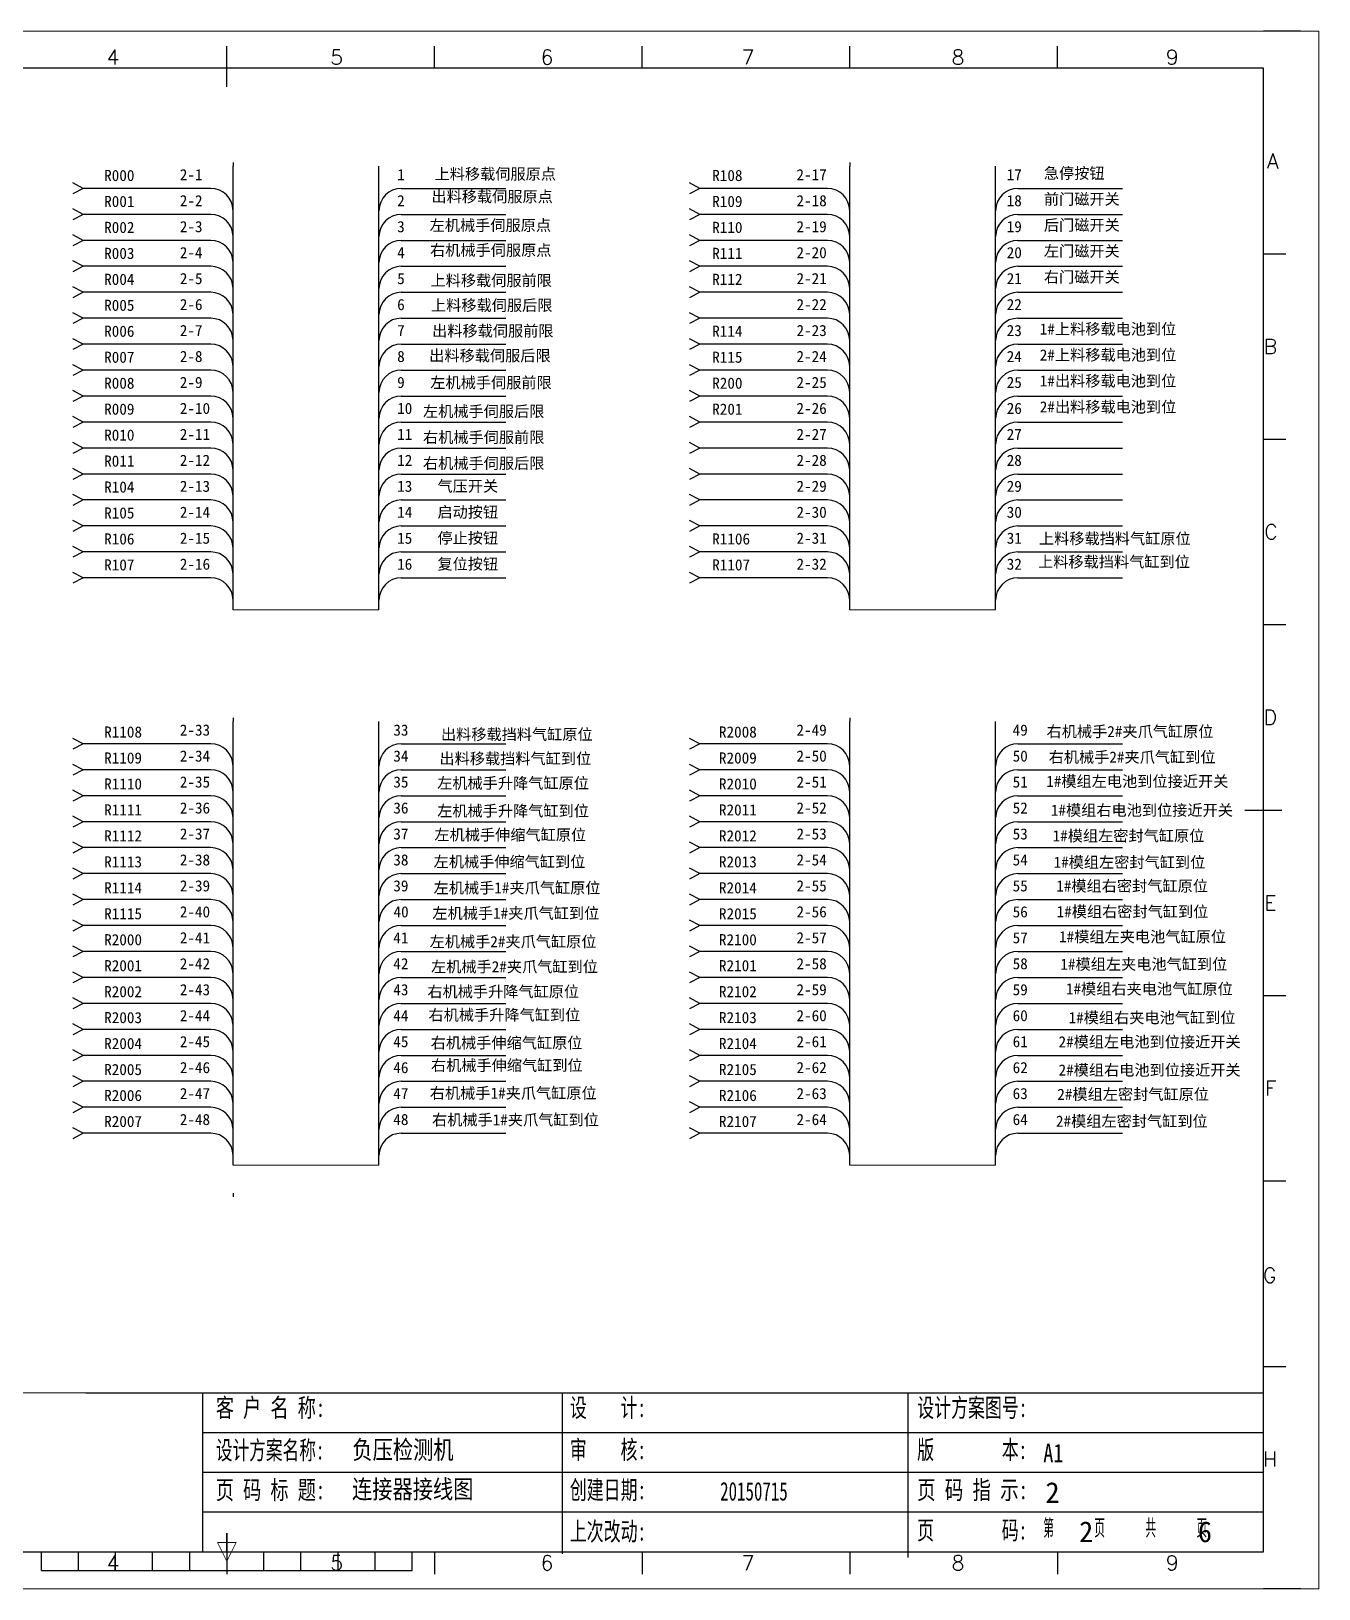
# Model space of a CAD drawing. Extents: x 2511 to 8703, y -745 to 3310.
# Drawn here: x 3611.4 to 3785, y -246.7 to -36.7 of the extents above; entities that cross this region are included whole.
import ezdxf
from ezdxf.enums import TextEntityAlignment as Align

# ---------------------------------------------------------------- set-up
doc = ezdxf.new("R2010")
doc.units = 0
doc.header["$MEASUREMENT"] = 0
doc.layers.add('AE_BOR', color=1, linetype='Continuous')
doc.layers.add('MISC', color=2, linetype='Continuous')
doc.layers.add('圖層1', color=7, linetype='Continuous', lineweight=60)
doc.styles.add('Standard0.67', font='', dxfattribs={"width": 0.67})
doc.styles.add('Standard_0.8', font='', dxfattribs={"width": 0.8})
doc.styles.add('WD', font='romans.shx', dxfattribs={"bigfont": 'gbcbig.shx'})
doc.styles.add('样式 0', font='')
doc.styles.get('Standard0.67').set_extended_font_data('FangSong_GB2312')
doc.styles.get('Standard_0.8').set_extended_font_data('FangSong_GB2312')
doc.styles.get('样式 0').set_extended_font_data('KaiTi_GB2312')

# ---------------------------------------------------------------- blocks, each defined once
blk = doc.blocks.new('gb_a2_a')
for p, q in [((584, 410), (25, 410)), ((584, 10), (584, 410)), ((25, 10), (584, 10))]:
    blk.add_line(p, q)
at = {"layer": 'AE_BOR', "color": 1, "lineweight": 15}
for p, q in [((4.93, 420), (598.93, 420)), ((598.93, 420), (598.93, 0)), ((304.5, 7.5), (302, 12.5)), ((302, 12.5), (307, 12.5)), ((307, 12.5), (304.5, 7.5)), ((598.93, 0), (4.93, 0))]:
    blk.add_line(p, q, dxfattribs=at)
at = {"layer": 'AE_BOR', "lineweight": 30}
for p, q in [((594, 420), (584, 420)), ((594, 0), (584, 0))]:
    blk.add_line(p, q, dxfattribs=at)
at = {"layer": 'AE_BOR'}
for p, q in [((304.5, 410), (304.5, 416)), ((360.5, 410), (360.5, 416)), ((416.5, 410), (416.5, 416)), ((472.5, 410), (472.5, 416)), ((528.5, 410), (528.5, 416)), ((584, 360), (590, 360)), ((584, 310), (590, 310)), ((584, 260), (590, 260)), ((584, 160), (590, 160)), ((584, 110), (590, 110)), ((584, 60), (590, 60)), ((304.5, 10), (304.5, 4)), ((360.5, 10), (360.5, 4)), ((416.5, 10), (416.5, 4)), ((472.5, 10), (472.5, 4)), ((528.5, 10), (528.5, 4))]:
    blk.add_line(p, q, dxfattribs=at)
at = {"layer": 'AE_BOR', "color": 2, "lineweight": 30}
for p, q in [((304.5, 405), (304.5, 415)), ((579, 210), (589, 210)), ((304.5, 10), (304.5, 15)), ((304.5, 15), (304.5, 5)), ((254.5, 5), (254.5, 10)), ((264.5, 5), (264.5, 10)), ((274.5, 5), (274.5, 10)), ((284.5, 5), (284.5, 10)), ((294.5, 5), (294.5, 10)), ((304.5, 10), (304.5, 5)), ((314.5, 5), (314.5, 10)), ((324.5, 5), (324.5, 10)), ((334.5, 5), (334.5, 10)), ((344.5, 5), (344.5, 10)), ((354.5, 5), (354.5, 10)), ((254.5, 5), (354.5, 5))]:
    blk.add_line(p, q, dxfattribs=at)
at = {"layer": 'AE_BOR', "style": 'WD'}
for s, p in [('4', (273.82, 411)), ('5', (334.12, 411)), ('6', (390.81, 411)), ('7', (445.01, 411)), ('8', (501.67, 411)), ('9', (559.4, 411)), ('4', (273.82, 5)), ('5', (334.12, 5)), ('6', (390.81, 5)), ('7', (445.01, 5)), ('8', (501.67, 5)), ('9', (559.4, 5))]:
    blk.add_text(s, height=4, dxfattribs=at).set_placement(p, align=Align.CENTER)
for s, p in [('A', (588.05, 385)), ('B', (587.67, 335)), ('C', (587.86, 285)), ('D', (587.67, 235)), ('E', (587.48, 185)), ('F', (587.48, 135)), ('F', (587.48, 135)), ('G', (587.48, 84.56)), ('H', (587.67, 35))]:
    blk.add_text(s, height=4, dxfattribs=at).set_placement(p, align=Align.MIDDLE_RIGHT)

msp = doc.modelspace()

# ---------------------------------------------------------------- linework, layer by layer
at = {"lineweight": 0}
for p, q in [((3638.67, -114.76), (3658.33, -114.76)), ((3721.8, -114.76), (3741.46, -114.76)), ((3638.67, -189.63), (3658.33, -189.63)), ((3721.8, -189.63), (3741.46, -189.63))]:
    msp.add_line(p, q, dxfattribs=at)
at = {"lineweight": 9, "ltscale": 0.1}
for p, q in [((3589.38, -220.29), (3618.84, -220.29)), ((3589.38, -241.74), (3618.84, -241.74)), ((3617.48, -241.74), (3617.48, -241.74)), ((3617.48, -241.74), (3617.48, -241.74))]:
    msp.add_line(p, q, dxfattribs=at)
at = {"color": 0, "ltscale": 2}
for p, q in [((3618.84, -220.29), (3777.57, -220.29)), ((3634.54, -220.29), (3634.54, -241.74)), ((3683.1, -242), (3683.1, -220.29)), ((3729.68, -242.49), (3729.68, -220.29)), ((3777.57, -241.74), (3777.57, -220.29)), ((3747.58, -236.37), (3777.57, -236.37)), ((3747.58, -241.74), (3777.57, -241.74))]:
    msp.add_line(p, q, dxfattribs=at)
for p, q in [((3634.54, -225.65), (3678.79, -225.65)), ((3678.79, -225.65), (3747.58, -225.65)), ((3747.58, -225.65), (3777.57, -225.65)), ((3634.54, -231.01), (3678.79, -231.01)), ((3678.79, -231.01), (3747.58, -231.01)), ((3747.58, -231.01), (3777.57, -231.01)), ((3634.54, -236.37), (3678.79, -236.37)), ((3678.79, -236.37), (3747.58, -236.37)), ((3618.84, -241.74), (3678.79, -241.74)), ((3618.84, -241.74), (3678.79, -241.74)), ((3678.79, -241.74), (3747.58, -241.74))]:
    msp.add_line(p, q)
at = {"layer": '圖層1', "lineweight": -3}
for p, q in [((3638.67, -54.44), (3638.67, -54.94)), ((3721.8, -54.44), (3721.8, -54.94)), ((3638.67, -54.94), (3638.67, -54.94)), ((3638.67, -114.76), (3638.67, -54.94)), ((3658.33, -114.76), (3658.33, -54.94)), ((3721.8, -54.94), (3721.8, -54.94)), ((3721.8, -114.76), (3721.8, -54.94)), ((3741.46, -114.76), (3741.46, -54.94)), ((3618.47, -57.94), (3617.05, -57.2)), ((3618.47, -57.94), (3617.05, -58.67)), ((3635.67, -57.94), (3618.47, -57.94)), ((3661.33, -57.94), (3675.44, -57.94)), ((3701.6, -57.94), (3700.19, -57.2)), ((3701.6, -57.94), (3700.19, -58.67)), ((3718.8, -57.94), (3701.6, -57.94)), ((3744.46, -57.94), (3758.57, -57.94)), ((3618.47, -61.44), (3617.05, -60.7)), ((3701.6, -61.44), (3700.19, -60.7)), ((3618.47, -61.44), (3617.05, -62.17)), ((3635.67, -61.44), (3618.47, -61.44)), ((3661.33, -61.44), (3675.44, -61.44)), ((3701.6, -61.44), (3700.19, -62.17)), ((3718.8, -61.44), (3701.6, -61.44)), ((3744.46, -61.44), (3758.57, -61.44)), ((3618.47, -64.94), (3617.05, -64.2)), ((3618.47, -64.94), (3617.05, -65.67)), ((3635.67, -64.94), (3618.47, -64.94)), ((3661.33, -64.94), (3675.44, -64.94)), ((3701.6, -64.94), (3700.19, -64.2)), ((3701.6, -64.94), (3700.19, -65.67)), ((3718.8, -64.94), (3701.6, -64.94)), ((3744.46, -64.94), (3758.57, -64.94)), ((3618.47, -68.44), (3617.05, -67.7)), ((3618.47, -68.44), (3617.05, -69.17)), ((3635.67, -68.44), (3618.47, -68.44)), ((3661.33, -68.44), (3675.44, -68.44)), ((3701.6, -68.44), (3700.19, -67.7)), ((3701.6, -68.44), (3700.19, -69.17)), ((3718.8, -68.44), (3701.6, -68.44)), ((3744.46, -68.44), (3758.57, -68.44)), ((3618.47, -71.94), (3617.05, -71.2)), ((3701.6, -71.94), (3700.19, -71.2)), ((3618.47, -71.94), (3617.05, -72.67)), ((3635.67, -71.94), (3618.47, -71.94)), ((3661.33, -71.94), (3675.44, -71.94)), ((3701.6, -71.94), (3700.19, -72.67)), ((3718.8, -71.94), (3701.6, -71.94)), ((3744.46, -71.94), (3758.57, -71.94)), ((3618.47, -75.44), (3617.05, -74.7)), ((3618.47, -75.44), (3617.05, -76.17)), ((3635.67, -75.44), (3618.47, -75.44)), ((3661.33, -75.44), (3675.44, -75.44)), ((3701.6, -75.44), (3700.19, -74.7)), ((3701.6, -75.44), (3700.19, -76.17)), ((3718.8, -75.44), (3701.6, -75.44)), ((3744.46, -75.44), (3758.57, -75.44)), ((3618.47, -78.94), (3617.05, -78.2)), ((3618.47, -78.94), (3617.05, -79.67)), ((3635.67, -78.94), (3618.47, -78.94)), ((3661.33, -78.94), (3675.44, -78.94)), ((3701.6, -78.94), (3700.19, -78.2)), ((3701.6, -78.94), (3700.19, -79.67)), ((3718.8, -78.94), (3701.6, -78.94)), ((3744.46, -78.94), (3758.57, -78.94)), ((3618.47, -82.44), (3617.05, -81.7)), ((3701.6, -82.44), (3700.19, -81.7)), ((3618.47, -82.44), (3617.05, -83.17)), ((3635.67, -82.44), (3618.47, -82.44)), ((3661.33, -82.44), (3675.44, -82.44)), ((3701.6, -82.44), (3700.19, -83.17)), ((3718.8, -82.44), (3701.6, -82.44)), ((3744.46, -82.44), (3758.57, -82.44)), ((3618.47, -85.94), (3617.05, -85.2)), ((3618.47, -85.94), (3617.05, -86.67)), ((3635.67, -85.94), (3618.47, -85.94)), ((3661.33, -85.94), (3675.44, -85.94)), ((3701.6, -85.94), (3700.19, -85.2)), ((3701.6, -85.94), (3700.19, -86.67)), ((3718.8, -85.94), (3701.6, -85.94)), ((3744.46, -85.94), (3758.57, -85.94)), ((3618.47, -89.44), (3617.05, -88.7)), ((3618.47, -89.44), (3617.05, -90.17)), ((3635.67, -89.44), (3618.47, -89.44)), ((3661.33, -89.44), (3675.44, -89.44)), ((3701.6, -89.44), (3700.19, -88.7)), ((3701.6, -89.44), (3700.19, -90.17)), ((3718.8, -89.44), (3701.6, -89.44)), ((3744.46, -89.44), (3758.57, -89.44)), ((3618.47, -92.94), (3617.05, -92.2)), ((3701.6, -92.94), (3700.19, -92.2)), ((3618.47, -92.94), (3617.05, -93.67)), ((3635.67, -92.94), (3618.47, -92.94)), ((3661.33, -92.94), (3675.44, -92.94)), ((3701.6, -92.94), (3700.19, -93.67)), ((3718.8, -92.94), (3701.6, -92.94)), ((3744.46, -92.94), (3758.57, -92.94)), ((3618.47, -96.44), (3617.05, -95.7)), ((3618.47, -96.44), (3617.05, -97.17)), ((3635.67, -96.44), (3618.47, -96.44)), ((3661.33, -96.44), (3675.44, -96.44)), ((3701.6, -96.44), (3700.19, -95.7)), ((3701.6, -96.44), (3700.19, -97.17)), ((3718.8, -96.44), (3701.6, -96.44)), ((3744.46, -96.44), (3758.57, -96.44)), ((3618.47, -99.94), (3617.05, -99.2)), ((3618.47, -99.94), (3617.05, -100.67)), ((3635.67, -99.94), (3618.47, -99.94)), ((3661.33, -99.94), (3675.44, -99.94)), ((3701.6, -99.94), (3700.19, -99.2)), ((3701.6, -99.94), (3700.19, -100.67)), ((3718.8, -99.94), (3701.6, -99.94)), ((3744.46, -99.94), (3758.57, -99.94)), ((3618.47, -103.44), (3617.05, -102.7)), ((3701.6, -103.44), (3700.19, -102.7)), ((3618.47, -103.44), (3617.05, -104.17)), ((3635.67, -103.44), (3618.47, -103.44)), ((3661.33, -103.44), (3675.44, -103.44)), ((3701.6, -103.44), (3700.19, -104.17)), ((3718.8, -103.44), (3701.6, -103.44)), ((3744.46, -103.44), (3758.57, -103.44)), ((3618.47, -106.94), (3617.05, -106.2)), ((3618.47, -106.94), (3617.05, -107.67)), ((3635.67, -106.94), (3618.47, -106.94)), ((3661.33, -106.94), (3675.44, -106.94)), ((3701.6, -106.94), (3700.19, -106.2)), ((3701.6, -106.94), (3700.19, -107.67)), ((3718.8, -106.94), (3701.6, -106.94)), ((3744.46, -106.94), (3758.57, -106.94)), ((3618.47, -110.44), (3617.05, -109.7)), ((3618.47, -110.44), (3617.05, -111.17)), ((3635.67, -110.44), (3618.47, -110.44)), ((3661.33, -110.44), (3675.44, -110.44)), ((3701.6, -110.44), (3700.19, -109.7)), ((3701.6, -110.44), (3700.19, -111.17)), ((3718.8, -110.44), (3701.6, -110.44)), ((3744.46, -110.44), (3758.57, -110.44)), ((3658.33, -114.76), (3658.33, -113.44)), ((3741.46, -114.76), (3741.46, -113.44)), ((3638.67, -129.31), (3638.67, -129.81)), ((3638.67, -129.81), (3638.67, -129.81)), ((3638.67, -189.63), (3638.67, -129.81)), ((3658.33, -189.63), (3658.33, -129.81)), ((3721.8, -129.31), (3721.8, -129.81)), ((3721.8, -129.81), (3721.8, -129.81)), ((3721.8, -189.63), (3721.8, -129.81)), ((3741.46, -189.63), (3741.46, -129.81)), ((3618.47, -132.81), (3617.05, -132.08)), ((3701.6, -132.81), (3700.19, -132.08)), ((3618.47, -132.81), (3617.05, -133.55)), ((3635.67, -132.81), (3618.47, -132.81)), ((3661.33, -132.81), (3675.44, -132.81)), ((3701.6, -132.81), (3700.19, -133.55)), ((3718.8, -132.81), (3701.6, -132.81)), ((3744.46, -132.81), (3758.57, -132.81)), ((3618.47, -136.31), (3617.05, -135.58)), ((3618.47, -136.31), (3617.05, -137.05)), ((3635.67, -136.31), (3618.47, -136.31)), ((3661.33, -136.31), (3675.44, -136.31)), ((3701.6, -136.31), (3700.19, -135.58)), ((3701.6, -136.31), (3700.19, -137.05)), ((3718.8, -136.31), (3701.6, -136.31)), ((3744.46, -136.31), (3758.57, -136.31)), ((3618.47, -139.81), (3617.05, -139.08)), ((3618.47, -139.81), (3617.05, -140.55)), ((3635.67, -139.81), (3618.47, -139.81)), ((3661.33, -139.81), (3675.44, -139.81)), ((3701.6, -139.81), (3700.19, -139.08)), ((3701.6, -139.81), (3700.19, -140.55)), ((3718.8, -139.81), (3701.6, -139.81)), ((3744.46, -139.81), (3758.57, -139.81)), ((3618.47, -143.31), (3617.05, -142.58)), ((3701.6, -143.31), (3700.19, -142.58)), ((3618.47, -143.31), (3617.05, -144.05)), ((3635.67, -143.31), (3618.47, -143.31)), ((3661.33, -143.31), (3675.44, -143.31)), ((3701.6, -143.31), (3700.19, -144.05)), ((3718.8, -143.31), (3701.6, -143.31)), ((3744.46, -143.31), (3758.57, -143.31)), ((3618.47, -146.81), (3617.05, -146.08)), ((3618.47, -146.81), (3617.05, -147.55)), ((3635.67, -146.81), (3618.47, -146.81)), ((3661.33, -146.81), (3675.44, -146.81)), ((3701.6, -146.81), (3700.19, -146.08)), ((3701.6, -146.81), (3700.19, -147.55)), ((3718.8, -146.81), (3701.6, -146.81)), ((3744.46, -146.81), (3758.57, -146.81)), ((3618.47, -150.31), (3617.05, -149.58)), ((3618.47, -150.31), (3617.05, -151.05)), ((3635.67, -150.31), (3618.47, -150.31)), ((3661.33, -150.31), (3675.44, -150.31)), ((3701.6, -150.31), (3700.19, -149.58)), ((3701.6, -150.31), (3700.19, -151.05)), ((3718.8, -150.31), (3701.6, -150.31)), ((3744.46, -150.31), (3758.57, -150.31)), ((3618.47, -153.81), (3617.05, -153.08)), ((3701.6, -153.81), (3700.19, -153.08)), ((3618.47, -153.81), (3617.05, -154.55)), ((3635.67, -153.81), (3618.47, -153.81)), ((3661.33, -153.81), (3675.44, -153.81)), ((3701.6, -153.81), (3700.19, -154.55)), ((3718.8, -153.81), (3701.6, -153.81)), ((3744.46, -153.81), (3758.57, -153.81)), ((3618.47, -157.31), (3617.05, -156.58)), ((3618.47, -157.31), (3617.05, -158.05)), ((3635.67, -157.31), (3618.47, -157.31)), ((3661.33, -157.31), (3675.44, -157.31)), ((3701.6, -157.31), (3700.19, -156.58)), ((3701.6, -157.31), (3700.19, -158.05)), ((3718.8, -157.31), (3701.6, -157.31)), ((3744.46, -157.31), (3758.57, -157.31)), ((3618.47, -160.81), (3617.05, -160.08)), ((3618.47, -160.81), (3617.05, -161.55)), ((3635.67, -160.81), (3618.47, -160.81)), ((3661.33, -160.81), (3675.44, -160.81)), ((3701.6, -160.81), (3700.19, -160.08)), ((3701.6, -160.81), (3700.19, -161.55)), ((3718.8, -160.81), (3701.6, -160.81)), ((3744.46, -160.81), (3758.57, -160.81)), ((3618.47, -164.31), (3617.05, -163.58)), ((3701.6, -164.31), (3700.19, -163.58)), ((3618.47, -164.31), (3617.05, -165.05)), ((3635.67, -164.31), (3618.47, -164.31)), ((3661.33, -164.31), (3675.44, -164.31)), ((3701.6, -164.31), (3700.19, -165.05)), ((3718.8, -164.31), (3701.6, -164.31)), ((3744.46, -164.31), (3758.57, -164.31)), ((3618.47, -167.81), (3617.05, -167.08)), ((3618.47, -167.81), (3617.05, -168.55)), ((3635.67, -167.81), (3618.47, -167.81)), ((3661.33, -167.81), (3675.44, -167.81)), ((3701.6, -167.81), (3700.19, -167.08)), ((3701.6, -167.81), (3700.19, -168.55)), ((3718.8, -167.81), (3701.6, -167.81)), ((3744.46, -167.81), (3758.57, -167.81)), ((3618.47, -171.31), (3617.05, -170.58)), ((3618.47, -171.31), (3617.05, -172.05)), ((3635.67, -171.31), (3618.47, -171.31)), ((3661.33, -171.31), (3675.44, -171.31)), ((3701.6, -171.31), (3700.19, -170.58)), ((3701.6, -171.31), (3700.19, -172.05)), ((3718.8, -171.31), (3701.6, -171.31)), ((3744.46, -171.31), (3758.57, -171.31)), ((3618.47, -174.81), (3617.05, -174.08)), ((3701.6, -174.81), (3700.19, -174.08)), ((3618.47, -174.81), (3617.05, -175.55)), ((3635.67, -174.81), (3618.47, -174.81)), ((3661.33, -174.81), (3675.44, -174.81)), ((3701.6, -174.81), (3700.19, -175.55)), ((3718.8, -174.81), (3701.6, -174.81)), ((3744.46, -174.81), (3758.57, -174.81)), ((3618.47, -178.31), (3617.05, -177.58)), ((3618.47, -178.31), (3617.05, -179.05)), ((3635.67, -178.31), (3618.47, -178.31)), ((3661.33, -178.31), (3675.44, -178.31)), ((3701.6, -178.31), (3700.19, -177.58)), ((3701.6, -178.31), (3700.19, -179.05)), ((3718.8, -178.31), (3701.6, -178.31)), ((3744.46, -178.31), (3758.57, -178.31)), ((3618.47, -181.81), (3617.05, -181.08)), ((3618.47, -181.81), (3617.05, -182.55)), ((3635.67, -181.81), (3618.47, -181.81)), ((3661.33, -181.81), (3675.44, -181.81)), ((3701.6, -181.81), (3700.19, -181.08)), ((3701.6, -181.81), (3700.19, -182.55)), ((3718.8, -181.81), (3701.6, -181.81)), ((3744.46, -181.81), (3758.57, -181.81)), ((3618.47, -185.31), (3617.05, -184.58)), ((3701.6, -185.31), (3700.19, -184.58)), ((3618.47, -185.31), (3617.05, -186.05)), ((3635.67, -185.31), (3618.47, -185.31)), ((3661.33, -185.31), (3675.44, -185.31)), ((3701.6, -185.31), (3700.19, -186.05)), ((3718.8, -185.31), (3701.6, -185.31)), ((3744.46, -185.31), (3758.57, -185.31)), ((3658.33, -189.63), (3658.33, -188.31)), ((3741.46, -189.63), (3741.46, -188.31)), ((3638.67, -193.38), (3638.67, -193.88))]:
    msp.add_line(p, q, dxfattribs=at)
for centre, start, end in [((3635.67, -60.94), 0, 90), ((3661.33, -60.94), 90, 180), ((3718.8, -60.94), 0, 90), ((3744.46, -60.94), 90, 180), ((3635.67, -64.44), 0, 90), ((3661.33, -64.44), 90, 180), ((3718.8, -64.44), 0, 90), ((3744.46, -64.44), 90, 180), ((3635.67, -67.94), 0, 90), ((3661.33, -67.94), 90, 180), ((3718.8, -67.94), 0, 90), ((3744.46, -67.94), 90, 180), ((3635.67, -71.44), 0, 90), ((3661.33, -71.44), 90, 180), ((3718.8, -71.44), 0, 90), ((3744.46, -71.44), 90, 180), ((3635.67, -74.94), 0, 90), ((3661.33, -74.94), 90, 180), ((3718.8, -74.94), 0, 90), ((3744.46, -74.94), 90, 180), ((3635.67, -78.44), 0, 90), ((3661.33, -78.44), 90, 180), ((3718.8, -78.44), 0, 90), ((3744.46, -78.44), 90, 180), ((3635.67, -81.94), 0, 90), ((3661.33, -81.94), 90, 180), ((3718.8, -81.94), 0, 90), ((3744.46, -81.94), 90, 180), ((3635.67, -85.44), 0, 90), ((3661.33, -85.44), 90, 180), ((3718.8, -85.44), 0, 90), ((3744.46, -85.44), 90, 180), ((3635.67, -88.94), 0, 90), ((3661.33, -88.94), 90, 180), ((3718.8, -88.94), 0, 90), ((3744.46, -88.94), 90, 180), ((3635.67, -92.44), 0, 90), ((3661.33, -92.44), 90, 180), ((3718.8, -92.44), 0, 90), ((3744.46, -92.44), 90, 180), ((3635.67, -95.94), 0, 90), ((3661.33, -95.94), 90, 180), ((3718.8, -95.94), 0, 90), ((3744.46, -95.94), 90, 180), ((3635.67, -99.44), 0, 90), ((3661.33, -99.44), 90, 180), ((3718.8, -99.44), 0, 90), ((3744.46, -99.44), 90, 180), ((3635.67, -102.94), 0, 90), ((3661.33, -102.94), 90, 180), ((3718.8, -102.94), 0, 90), ((3744.46, -102.94), 90, 180), ((3635.67, -106.44), 0, 90), ((3661.33, -106.44), 90, 180), ((3718.8, -106.44), 0, 90), ((3744.46, -106.44), 90, 180), ((3635.67, -109.94), 0, 90), ((3661.33, -109.94), 90, 180), ((3718.8, -109.94), 0, 90), ((3744.46, -109.94), 90, 180), ((3635.67, -113.44), 0, 90), ((3661.33, -113.44), 90, 180), ((3718.8, -113.44), 0, 90), ((3744.46, -113.44), 90, 180), ((3635.67, -135.81), 0, 90), ((3661.33, -135.81), 90, 180), ((3718.8, -135.81), 0, 90), ((3744.46, -135.81), 90, 180), ((3635.67, -139.31), 0, 90), ((3661.33, -139.31), 90, 180), ((3718.8, -139.31), 0, 90), ((3744.46, -139.31), 90, 180), ((3635.67, -142.81), 0, 90), ((3661.33, -142.81), 90, 180), ((3718.8, -142.81), 0, 90), ((3744.46, -142.81), 90, 180), ((3635.67, -146.31), 0, 90), ((3661.33, -146.31), 90, 180), ((3718.8, -146.31), 0, 90), ((3744.46, -146.31), 90, 180), ((3635.67, -149.81), 0, 90), ((3661.33, -149.81), 90, 180), ((3718.8, -149.81), 0, 90), ((3744.46, -149.81), 90, 180), ((3635.67, -153.31), 0, 90), ((3661.33, -153.31), 90, 180), ((3718.8, -153.31), 0, 90), ((3744.46, -153.31), 90, 180), ((3635.67, -156.81), 0, 90), ((3661.33, -156.81), 90, 180), ((3718.8, -156.81), 0, 90), ((3744.46, -156.81), 90, 180), ((3635.67, -160.31), 0, 90), ((3661.33, -160.31), 90, 180), ((3718.8, -160.31), 0, 90), ((3744.46, -160.31), 90, 180), ((3635.67, -163.81), 0, 90), ((3661.33, -163.81), 90, 180), ((3718.8, -163.81), 0, 90), ((3744.46, -163.81), 90, 180), ((3635.67, -167.31), 0, 90), ((3661.33, -167.31), 90, 180), ((3718.8, -167.31), 0, 90), ((3744.46, -167.31), 90, 180), ((3635.67, -170.81), 0, 90), ((3661.33, -170.81), 90, 180), ((3718.8, -170.81), 0, 90), ((3744.46, -170.81), 90, 180), ((3635.67, -174.31), 0, 90), ((3661.33, -174.31), 90, 180), ((3718.8, -174.31), 0, 90), ((3744.46, -174.31), 90, 180), ((3635.67, -177.81), 0, 90), ((3661.33, -177.81), 90, 180), ((3718.8, -177.81), 0, 90), ((3744.46, -177.81), 90, 180), ((3635.67, -181.31), 0, 90), ((3661.33, -181.31), 90, 180), ((3718.8, -181.31), 0, 90), ((3744.46, -181.31), 90, 180), ((3635.67, -184.81), 0, 90), ((3661.33, -184.81), 90, 180), ((3718.8, -184.81), 0, 90), ((3744.46, -184.81), 90, 180), ((3635.67, -188.31), 0, 90), ((3661.33, -188.31), 90, 180), ((3718.8, -188.31), 0, 90), ((3744.46, -188.31), 90, 180)]:
    msp.add_arc(centre, 3, start, end, dxfattribs=at)

# ---------------------------------------------------------------- block references
at = {"xscale": 0.5, "yscale": 0.5, "zscale": 0.5}
msp.add_blockref('gb_a2_a', (3485.57, -246.74), dxfattribs=at)

# ---------------------------------------------------------------- texts
at = {"lineweight": 0, "char_height": 1.5, "attachment_point": 1}
for s, insert, width in [('{\\fSimSun|b0|i0|c134|p2;上料移载伺服原点}', (3665.83, -55.24), 24.2309), ('{\\fSimSun|b0|i0|c134|p2;急停按钮}', (3747.97, -55.13), 24.2309), ('{\\fSimSun|b0|i0|c134|p2;出料移载伺服原点}', (3665.41, -58.29), 24.2309), ('{\\fSimSun|b0|i0|c134|p2;前门磁开关}', (3747.97, -58.63), 24.2309), ('{\\fSimSun|b0|i0|c134|p2;左机械手伺服原点}', (3665.17, -62.16), 24.2309), ('{\\fSimSun|b0|i0|c134|p2;后门磁开关}', (3747.97, -62.13), 24.2309), ('{\\fSimSun|b0|i0|c134|p2;右机械手伺服原点}', (3665.22, -65.51), 24.2309), ('{\\fSimSun|b0|i0|c134|p2;左门磁开关}', (3747.97, -65.63), 24.2309), ('{\\fSimSun|b0|i0|c134|p2;右门磁开关}', (3747.97, -69.13), 24.2309), ('{\\fSimSun|b0|i0|c134|p2;上料移载伺服前限}', (3665.28, -69.59), 24.2309), ('{\\fSimSun|b0|i0|c134|p2;上料移载伺服后限}', (3665.35, -72.94), 24.2309), ('{\\fSimSun|b0|i0|c134|p2;出料移载伺服前限}', (3665.5, -76.39), 24.2309), ('{\\fSimSun|b0|i0|c134|p2;1#上料移载电池到位}', (3747.42, -76.14), 24.2309), ('{\\fSimSun|b0|i0|c134|p2;出料移载伺服后限}', (3665.11, -79.73), 24.2309), ('{\\fSimSun|b0|i0|c134|p2;2#上料移载电池到位}', (3747.42, -79.64), 24.2309), ('{\\fSimSun|b0|i0|c134|p2;左机械手伺服前限}', (3665.26, -83.36), 24.2309), ('{\\fSimSun|b0|i0|c134|p2;1#出料移载电池到位}', (3747.42, -83.14), 24.2309), ('{\\fSimSun|b0|i0|c134|p2;左机械手伺服后限}', (3664.27, -87.24), 24.2309), ('{\\fSimSun|b0|i0|c134|p2;2#出料移载电池到位}', (3747.42, -86.64), 24.2309), ('{\\fSimSun|b0|i0|c134|p2;右机械手伺服前限}', (3664.27, -90.74), 24.2309), ('{\\fSimSun|b0|i0|c134|p2;右机械手伺服后限}', (3664.27, -94.24), 24.2309), ('{\\fSimSun|b0|i0|c134|p2;气压开关}', (3666.22, -97.32), 24.2309), ('{\\fSimSun|b0|i0|c134|p2;启动按钮}', (3666.22, -100.82), 24.2309), ('{\\fSimSun|b0|i0|c134|p2;停止按钮}', (3666.22, -104.32), 24.2309), ('{\\fSimSun|b0|i0|c134|p2;上料移载挡料气缸原位}', (3747.31, -104.39), 24.2309), ('{\\fSimSun|b0|i0|c134|p2;复位按钮}', (3666.22, -107.82), 24.2309), ('{\\fSimSun|b0|i0|c134|p2;上料移载挡料气缸到位}', (3747.19, -107.52), 24.2309), ('{\\fSimSun|b0|i0|c134|p2;右机械手2#夹爪气缸原位}', (3748.33, -130.4), 24.2309), ('{\\fSimSun|b0|i0|c134|p2;出料移载挡料气缸原位}', (3666.69, -130.79), 24.2309), ('{\\fSimSun|b0|i0|c134|p2;出料移载挡料气缸到位}', (3666.49, -134.05), 24.2309), ('{\\fSimSun|b0|i0|c134|p2;右机械手2#夹爪气缸到位}', (3748.61, -133.85), 24.2309), ('{\\fSimSun|b0|i0|c134|p2;左机械手升降气缸原位}', (3666.18, -137.36), 24.2309), ('{\\fSimSun|b0|i0|c134|p2;1#模组左电池到位接近开关}', (3748.29, -137.12), 29.1416), ('{\\fSimSun|b0|i0|c134|p2;左机械手升降气缸到位}', (3666.18, -141.1), 24.2309), ('{\\fSimSun|b0|i0|c134|p2;1#模组右电池到位接近开关}', (3748.91, -141.01), 28.5503), ('{\\fSimSun|b0|i0|c134|p2;左机械手伸缩气缸原位}', (3665.81, -144.33), 24.2309), ('{\\fSimSun|b0|i0|c134|p2;1#模组左密封气缸原位}', (3749.15, -144.46), 24.2309), ('{\\fSimSun|b0|i0|c134|p2;左机械手伸缩气缸到位}', (3665.7, -147.96), 24.2309), ('{\\fSimSun|b0|i0|c134|p2;1#模组左密封气缸到位}', (3749.28, -148.03), 24.2309), ('{\\fSimSun|b0|i0|c134|p2;1#模组右密封气缸原位}', (3749.64, -151.23), 24.2309), ('{\\fSimSun|b0|i0|c134|p2;左机械手1#夹爪气缸原位}', (3665.7, -151.48), 24.2309), ('{\\fSimSun|b0|i0|c134|p2;左机械手1#夹爪气缸到位}', (3665.54, -154.9), 24.2309), ('{\\fSimSun|b0|i0|c134|p2;1#模组右密封气缸到位}', (3749.69, -154.69), 24.2309), ('{\\fSimSun|b0|i0|c134|p2;左机械手2#夹爪气缸原位}', (3665.16, -158.73), 24.2309), ('{\\fSimSun|b0|i0|c134|p2;1#模组左夹电池气缸原位}', (3750.02, -158.07), 24.2309), ('{\\fSimSun|b0|i0|c134|p2;1#模组左夹电池气缸到位}', (3750.2, -161.77), 24.2309), ('{\\fSimSun|b0|i0|c134|p2;左机械手2#夹爪气缸到位}', (3665.35, -162.11), 24.2309), ('{\\fSimSun|b0|i0|c134|p2;右机械手升降气缸原位}', (3664.86, -165.47), 24.2309), ('{\\fSimSun|b0|i0|c134|p2;1#模组右夹电池气缸原位}', (3750.94, -165.1), 24.2309), ('{\\fSimSun|b0|i0|c134|p2;右机械手升降气缸到位}', (3665.01, -168.62), 24.2309), ('{\\fSimSun|b0|i0|c134|p2;1#模组右夹电池气缸到位}', (3751.3, -168.98), 24.2309), ('{\\fSimSun|b0|i0|c134|p2;右机械手伸缩气缸原位}', (3665.31, -172.37), 24.2309), ('{\\fSimSun|b0|i0|c134|p2;2#模组左电池到位接近开关}', (3749.95, -172.24), 29.4771), ('{\\fSimSun|b0|i0|c134|p2;右机械手伸缩气缸到位}', (3665.34, -175.41), 24.2309), ('{\\fSimSun|b0|i0|c134|p2;2#模组右电池到位接近开关}', (3749.95, -176.04), 30.3824), ('{\\fSimSun|b0|i0|c134|p2;右机械手1#夹爪气缸原位}', (3665.19, -179.15), 24.2309), ('{\\fSimSun|b0|i0|c134|p2;2#模组左密封气缸原位}', (3749.78, -179.31), 24.2309), ('{\\fSimSun|b0|i0|c134|p2;右机械手1#夹爪气缸到位}', (3665.48, -182.75), 24.2309), ('{\\fSimSun|b0|i0|c134|p2;2#模组左密封气缸到位}', (3749.6, -182.93), 24.2309)]:
    msp.add_mtext(s, dxfattribs=dict(at, insert=insert, width=width))
at = {"color": 0, "ltscale": 2, "char_height": 2.5, "attachment_point": 1}
for s, insert, width, style in [('{\\fSimSun|b0|i0|c134|p2;\\W0.72;客 户 名 称:}', (3636.34, -221.06), 16.2477, 'Standard0.67'), ('{\\fSimSun|b0|i0|c134|p2;设    计:}', (3684.06, -221.06), 12.0312, 'Standard0.67'), ('{\\fSimSun|b0|i0|c134|p2;设计方案图号:}', (3730.89, -221.06), 15.1644, 'Standard0.67'), ('{\\fSimSun|b0|i0|c134|p2;\\W0.66;设计方案名称:}', (3636.34, -226.79), 15.1234, 'Standard0.67'), ('{\\fSimSun|b0|i0|c134|p2;负压检测机}', (3654.75, -226.73), 33.9078, 'Standard_0.8'), ('{\\fSimSun|b0|i0|c134|p2;审    核:}', (3684.06, -226.73), 12.0312, 'Standard0.67'), ('{\\fSimSun|b0|i0|c134|p2;版        本:}', (3730.89, -226.73), 16.8498, 'Standard0.67'), ('{\\fSimSun|b0|i0|c134|p2;A1}', (3747.89, -227.17), 33.9078, 'Standard_0.8'), ('{\\fSimSun|b0|i0|c134|p2;\\W0.72;页 码 标 题:}', (3636.34, -232.15), 15.1234, 'Standard0.67'), ('{\\fSimSun|b0|i0|c134|p2;创建日期:}', (3684.06, -232.14), 12.0312, 'Standard0.67'), ('{\\fSimSun|b0|i0|c134|p2;20150715}', (3704.33, -232.33), 12.0312, 'Standard0.67'), ('{\\fSimSun|b0|i0|c134|p2;\\W0.73;页 码 指 示:}', (3730.89, -232.14), 16.1995, 'Standard0.67'), ('{\\Fromans,gbcbig|c134;第}    {\\Fromans,gbcbig|c134;页}    {\\Fromans,gbcbig|c134;共}    {\\Fromans,gbcbig|c134;页}', (3747.89, -237.33), 33.9078, 'Standard_0.8'), ('{\\fSimSun|b0|i0|c134|p2;上次改动:}', (3684.06, -237.73), 12.0312, 'Standard0.67'), ('{\\fSimSun|b0|i0|c134|p2;页        码:}', (3730.89, -237.58), 15.7258, 'Standard0.67')]:
    msp.add_mtext(s, dxfattribs=dict(at, insert=insert, width=width, style=style))
at = {"layer": 'MISC', "color": 0, "attachment_point": 1}
for s, insert, char_height, width, style in [('{\\fSimSun|b0|i0|c134|p2;连接器接线图}', (3654.7, -232.05), 2.5, 24.1794, 'Standard_0.8'), ('2', (3748.18, -232.35), 2.8, 3.07, '样式 0'), ('2', (3752.72, -237.64), 2.8, 3.07, '样式 0'), ('6', (3768.73, -237.64), 2.8, 3.07, '样式 0')]:
    msp.add_mtext(s, dxfattribs=dict(at, insert=insert, char_height=char_height, width=width, style=style))
at = {"layer": '圖層1', "lineweight": -3, "char_height": 1.5, "width": 7.1562, "attachment_point": 1}
for s, insert in [('{\\fSimSun|b0|i0|c134|p54;R000}', (3621.29, -55.44)), ('{\\fSimSun|b0|i0|c134|p54;2-1}', (3631.49, -55.34)), ('{\\fSimSun|b0|i0|c134|p54;1}', (3660.79, -55.34)), ('{\\fSimSun|b0|i0|c134|p54;R108}', (3703.26, -55.44)), ('{\\fSimSun|b0|i0|c134|p54;2-17}', (3714.62, -55.34)), ('{\\fSimSun|b0|i0|c134|p54;17}', (3742.96, -55.34)), ('{\\fSimSun|b0|i0|c134|p54;R001}', (3621.29, -58.94)), ('{\\fSimSun|b0|i0|c134|p54;2-2}', (3631.49, -58.84)), ('{\\fSimSun|b0|i0|c134|p54;2}', (3660.79, -58.84)), ('{\\fSimSun|b0|i0|c134|p54;R109}', (3703.26, -58.94)), ('{\\fSimSun|b0|i0|c134|p54;2-18}', (3714.62, -58.84)), ('{\\fSimSun|b0|i0|c134|p54;18}', (3742.96, -58.84)), ('{\\fSimSun|b0|i0|c134|p54;R002}', (3621.29, -62.44)), ('{\\fSimSun|b0|i0|c134|p54;2-3}', (3631.49, -62.34)), ('{\\fSimSun|b0|i0|c134|p54;3}', (3660.79, -62.34)), ('{\\fSimSun|b0|i0|c134|p54;R110}', (3703.26, -62.44)), ('{\\fSimSun|b0|i0|c134|p54;2-19}', (3714.62, -62.34)), ('{\\fSimSun|b0|i0|c134|p54;19}', (3742.96, -62.34)), ('{\\fSimSun|b0|i0|c134|p54;R003}', (3621.29, -65.94)), ('{\\fSimSun|b0|i0|c134|p54;2-4}', (3631.49, -65.84)), ('{\\fSimSun|b0|i0|c134|p54;4}', (3660.79, -65.84)), ('{\\fSimSun|b0|i0|c134|p54;R111}', (3703.26, -65.94)), ('{\\fSimSun|b0|i0|c134|p54;2-20}', (3714.62, -65.84)), ('{\\fSimSun|b0|i0|c134|p54;20}', (3742.96, -65.84)), ('{\\fSimSun|b0|i0|c134|p54;R004}', (3621.29, -69.44)), ('{\\fSimSun|b0|i0|c134|p54;2-5}', (3631.49, -69.34)), ('{\\fSimSun|b0|i0|c134|p54;5}', (3660.79, -69.34)), ('{\\fSimSun|b0|i0|c134|p54;R112}', (3703.26, -69.44)), ('{\\fSimSun|b0|i0|c134|p54;2-21}', (3714.62, -69.34)), ('{\\fSimSun|b0|i0|c134|p54;21}', (3742.96, -69.34)), ('{\\fSimSun|b0|i0|c134|p54;R005}', (3621.29, -72.94)), ('{\\fSimSun|b0|i0|c134|p54;2-6}', (3631.49, -72.84)), ('{\\fSimSun|b0|i0|c134|p54;6}', (3660.79, -72.84)), ('{\\fSimSun|b0|i0|c134|p54;2-22}', (3714.62, -72.84)), ('{\\fSimSun|b0|i0|c134|p54;22}', (3742.96, -72.84)), ('{\\fSimSun|b0|i0|c134|p54;R006}', (3621.29, -76.44)), ('{\\fSimSun|b0|i0|c134|p54;2-7}', (3631.49, -76.34)), ('{\\fSimSun|b0|i0|c134|p54;7}', (3660.79, -76.34)), ('{\\fSimSun|b0|i0|c134|p54;R114}', (3703.26, -76.44)), ('{\\fSimSun|b0|i0|c134|p54;2-23}', (3714.62, -76.34)), ('{\\fSimSun|b0|i0|c134|p54;23}', (3742.96, -76.34)), ('{\\fSimSun|b0|i0|c134|p54;R007}', (3621.29, -79.94)), ('{\\fSimSun|b0|i0|c134|p54;2-8}', (3631.49, -79.84)), ('{\\fSimSun|b0|i0|c134|p54;8}', (3660.79, -79.84)), ('{\\fSimSun|b0|i0|c134|p54;R115}', (3703.26, -79.94)), ('{\\fSimSun|b0|i0|c134|p54;2-24}', (3714.62, -79.84)), ('{\\fSimSun|b0|i0|c134|p54;24}', (3742.96, -79.84)), ('{\\fSimSun|b0|i0|c134|p54;R008}', (3621.29, -83.44)), ('{\\fSimSun|b0|i0|c134|p54;2-9}', (3631.49, -83.34)), ('{\\fSimSun|b0|i0|c134|p54;9}', (3660.79, -83.34)), ('{\\fSimSun|b0|i0|c134|p54;R200}', (3703.26, -83.44)), ('{\\fSimSun|b0|i0|c134|p54;2-25}', (3714.62, -83.34)), ('{\\fSimSun|b0|i0|c134|p54;25}', (3742.96, -83.34)), ('{\\fSimSun|b0|i0|c134|p54;R009}', (3621.29, -86.94)), ('{\\fSimSun|b0|i0|c134|p54;2-10}', (3631.49, -86.84)), ('{\\fSimSun|b0|i0|c134|p54;10}', (3660.79, -86.84)), ('{\\fSimSun|b0|i0|c134|p54;R201}', (3703.26, -86.94)), ('{\\fSimSun|b0|i0|c134|p54;2-26}', (3714.62, -86.84)), ('{\\fSimSun|b0|i0|c134|p54;26}', (3742.96, -86.84)), ('{\\fSimSun|b0|i0|c134|p54;R010}', (3621.29, -90.44)), ('{\\fSimSun|b0|i0|c134|p54;2-11}', (3631.49, -90.34)), ('{\\fSimSun|b0|i0|c134|p54;11}', (3660.79, -90.34)), ('{\\fSimSun|b0|i0|c134|p54;2-27}', (3714.62, -90.34)), ('{\\fSimSun|b0|i0|c134|p54;27}', (3742.96, -90.34)), ('{\\fSimSun|b0|i0|c134|p54;R011}', (3621.29, -93.94)), ('{\\fSimSun|b0|i0|c134|p54;2-12}', (3631.49, -93.84)), ('{\\fSimSun|b0|i0|c134|p54;12}', (3660.79, -93.84)), ('{\\fSimSun|b0|i0|c134|p54;2-28}', (3714.62, -93.84)), ('{\\fSimSun|b0|i0|c134|p54;28}', (3742.96, -93.84)), ('{\\fSimSun|b0|i0|c134|p54;R104}', (3621.29, -97.44)), ('{\\fSimSun|b0|i0|c134|p54;2-13}', (3631.49, -97.34)), ('{\\fSimSun|b0|i0|c134|p54;13}', (3660.79, -97.34)), ('{\\fSimSun|b0|i0|c134|p54;2-29}', (3714.62, -97.34)), ('{\\fSimSun|b0|i0|c134|p54;29}', (3742.96, -97.34)), ('{\\fSimSun|b0|i0|c134|p54;R105}', (3621.29, -100.94)), ('{\\fSimSun|b0|i0|c134|p54;2-14}', (3631.49, -100.84)), ('{\\fSimSun|b0|i0|c134|p54;14}', (3660.79, -100.84)), ('{\\fSimSun|b0|i0|c134|p54;2-30}', (3714.62, -100.84)), ('{\\fSimSun|b0|i0|c134|p54;30}', (3742.96, -100.84)), ('{\\fSimSun|b0|i0|c134|p54;R106}', (3621.29, -104.44)), ('{\\fSimSun|b0|i0|c134|p54;2-15}', (3631.49, -104.34)), ('{\\fSimSun|b0|i0|c134|p54;15}', (3660.79, -104.34)), ('{\\fSimSun|b0|i0|c134|p54;R1106}', (3703.26, -104.44)), ('{\\fSimSun|b0|i0|c134|p54;2-31}', (3714.62, -104.34)), ('{\\fSimSun|b0|i0|c134|p54;31}', (3742.96, -104.34)), ('{\\fSimSun|b0|i0|c134|p54;R107}', (3621.29, -107.94)), ('{\\fSimSun|b0|i0|c134|p54;2-16}', (3631.49, -107.84)), ('{\\fSimSun|b0|i0|c134|p54;16}', (3660.79, -107.84)), ('{\\fSimSun|b0|i0|c134|p54;R1107}', (3703.26, -107.94)), ('{\\fSimSun|b0|i0|c134|p54;2-32}', (3714.62, -107.84)), ('{\\fSimSun|b0|i0|c134|p54;32}', (3742.96, -107.84)), ('{\\fSimSun|b0|i0|c134|p54;R1108}', (3621.29, -130.47)), ('{\\fSimSun|b0|i0|c134|p54;2-33}', (3631.49, -130.21)), ('{\\fSimSun|b0|i0|c134|p54; 33}', (3659.25, -130.21)), ('{\\fSimSun|b0|i0|c134|p54;R2008}', (3704.17, -130.47)), ('{\\fSimSun|b0|i0|c134|p54;2-49}', (3714.62, -130.21)), ('{\\fSimSun|b0|i0|c134|p54; 49}', (3742.74, -130.21)), ('{\\fSimSun|b0|i0|c134|p54;R1109}', (3621.29, -133.97)), ('{\\fSimSun|b0|i0|c134|p54;2-34}', (3631.49, -133.71)), ('{\\fSimSun|b0|i0|c134|p54; 34}', (3659.25, -133.71)), ('{\\fSimSun|b0|i0|c134|p54;R2009}', (3704.17, -133.97)), ('{\\fSimSun|b0|i0|c134|p54;2-50}', (3714.62, -133.71)), ('{\\fSimSun|b0|i0|c134|p54; 50}', (3742.74, -133.71)), ('{\\fSimSun|b0|i0|c134|p54;R1110}', (3621.29, -137.47)), ('{\\fSimSun|b0|i0|c134|p54;2-35}', (3631.49, -137.21)), ('{\\fSimSun|b0|i0|c134|p54; 35}', (3659.25, -137.21)), ('{\\fSimSun|b0|i0|c134|p54;R2010}', (3704.17, -137.47)), ('{\\fSimSun|b0|i0|c134|p54;2-51}', (3714.62, -137.21)), ('{\\fSimSun|b0|i0|c134|p54; 51}', (3742.74, -137.21)), ('{\\fSimSun|b0|i0|c134|p54;R1111}', (3621.29, -140.97)), ('{\\fSimSun|b0|i0|c134|p54;2-36}', (3631.49, -140.71)), ('{\\fSimSun|b0|i0|c134|p54; 36}', (3659.25, -140.71)), ('{\\fSimSun|b0|i0|c134|p54;R2011}', (3704.17, -140.97)), ('{\\fSimSun|b0|i0|c134|p54;2-52}', (3714.62, -140.71)), ('{\\fSimSun|b0|i0|c134|p54; 52}', (3742.74, -140.71)), ('{\\fSimSun|b0|i0|c134|p54;R1112}', (3621.29, -144.47)), ('{\\fSimSun|b0|i0|c134|p54;2-37}', (3631.49, -144.21)), ('{\\fSimSun|b0|i0|c134|p54; 37}', (3659.25, -144.21)), ('{\\fSimSun|b0|i0|c134|p54;R2012}', (3704.17, -144.47)), ('{\\fSimSun|b0|i0|c134|p54;2-53}', (3714.62, -144.21)), ('{\\fSimSun|b0|i0|c134|p54; 53}', (3742.74, -144.21)), ('{\\fSimSun|b0|i0|c134|p54;R1113}', (3621.29, -147.97)), ('{\\fSimSun|b0|i0|c134|p54;2-38}', (3631.49, -147.71)), ('{\\fSimSun|b0|i0|c134|p54; 38}', (3659.25, -147.71)), ('{\\fSimSun|b0|i0|c134|p54;R2013}', (3704.17, -147.97)), ('{\\fSimSun|b0|i0|c134|p54;2-54}', (3714.62, -147.71)), ('{\\fSimSun|b0|i0|c134|p54; 54}', (3742.74, -147.71)), ('{\\fSimSun|b0|i0|c134|p54;R1114}', (3621.29, -151.47)), ('{\\fSimSun|b0|i0|c134|p54;2-39}', (3631.49, -151.21)), ('{\\fSimSun|b0|i0|c134|p54; 39}', (3659.25, -151.21)), ('{\\fSimSun|b0|i0|c134|p54;R2014}', (3704.17, -151.47)), ('{\\fSimSun|b0|i0|c134|p54;2-55}', (3714.62, -151.21)), ('{\\fSimSun|b0|i0|c134|p54; 55}', (3742.74, -151.21)), ('{\\fSimSun|b0|i0|c134|p54;R1115}', (3621.29, -154.97)), ('{\\fSimSun|b0|i0|c134|p54;2-40}', (3631.49, -154.71)), ('{\\fSimSun|b0|i0|c134|p54;40}', (3660.3, -154.71)), ('{\\fSimSun|b0|i0|c134|p54;R2015}', (3704.17, -154.97)), ('{\\fSimSun|b0|i0|c134|p54;2-56}', (3714.62, -154.71)), ('{\\fSimSun|b0|i0|c134|p54; 56}', (3742.74, -154.71)), ('{\\fSimSun|b0|i0|c134|p54;R2000}', (3621.29, -158.47)), ('{\\fSimSun|b0|i0|c134|p54;2-41}', (3631.49, -158.21)), ('{\\fSimSun|b0|i0|c134|p54; 41}', (3659.25, -158.21)), ('{\\fSimSun|b0|i0|c134|p54;R2100}', (3704.17, -158.47)), ('{\\fSimSun|b0|i0|c134|p54;2-57}', (3714.62, -158.21)), ('{\\fSimSun|b0|i0|c134|p54; 57}', (3742.74, -158.21)), ('{\\fSimSun|b0|i0|c134|p54;R2001}', (3621.29, -161.97)), ('{\\fSimSun|b0|i0|c134|p54;2-42}', (3631.49, -161.71)), ('{\\fSimSun|b0|i0|c134|p54; 42}', (3659.25, -161.71)), ('{\\fSimSun|b0|i0|c134|p54;R2101}', (3704.17, -161.97)), ('{\\fSimSun|b0|i0|c134|p54;2-58}', (3714.62, -161.71)), ('{\\fSimSun|b0|i0|c134|p54; 58}', (3742.74, -161.71)), ('{\\fSimSun|b0|i0|c134|p54;R2002}', (3621.29, -165.47)), ('{\\fSimSun|b0|i0|c134|p54;2-43}', (3631.49, -165.21)), ('{\\fSimSun|b0|i0|c134|p54; 43}', (3659.25, -165.21)), ('{\\fSimSun|b0|i0|c134|p54;R2102}', (3704.17, -165.47)), ('{\\fSimSun|b0|i0|c134|p54;2-59}', (3714.62, -165.21)), ('{\\fSimSun|b0|i0|c134|p54; 59}', (3742.74, -165.21)), ('{\\fSimSun|b0|i0|c134|p54;R2003}', (3621.29, -168.97)), ('{\\fSimSun|b0|i0|c134|p54;2-44}', (3631.49, -168.71)), ('{\\fSimSun|b0|i0|c134|p54; 44}', (3659.25, -168.71)), ('{\\fSimSun|b0|i0|c134|p54;R2103}', (3704.17, -168.97)), ('{\\fSimSun|b0|i0|c134|p54;2-60}', (3714.62, -168.71)), ('{\\fSimSun|b0|i0|c134|p54; 60}', (3742.74, -168.71)), ('{\\fSimSun|b0|i0|c134|p54;R2004}', (3621.29, -172.47)), ('{\\fSimSun|b0|i0|c134|p54;2-45}', (3631.49, -172.21)), ('{\\fSimSun|b0|i0|c134|p54; 45}', (3659.25, -172.21)), ('{\\fSimSun|b0|i0|c134|p54;R2104}', (3704.17, -172.47)), ('{\\fSimSun|b0|i0|c134|p54;2-61}', (3714.62, -172.21)), ('{\\fSimSun|b0|i0|c134|p54; 61}', (3742.74, -172.21)), ('{\\fSimSun|b0|i0|c134|p54;R2005}', (3621.29, -175.97)), ('{\\fSimSun|b0|i0|c134|p54;2-46}', (3631.49, -175.71)), ('{\\fSimSun|b0|i0|c134|p54; 46}', (3659.25, -175.71)), ('{\\fSimSun|b0|i0|c134|p54;R2105}', (3704.17, -175.97)), ('{\\fSimSun|b0|i0|c134|p54;2-62}', (3714.62, -175.71)), ('{\\fSimSun|b0|i0|c134|p54; 62}', (3742.74, -175.71)), ('{\\fSimSun|b0|i0|c134|p54;R2006}', (3621.29, -179.47)), ('{\\fSimSun|b0|i0|c134|p54;2-47}', (3631.49, -179.21)), ('{\\fSimSun|b0|i0|c134|p54; 47}', (3659.25, -179.21)), ('{\\fSimSun|b0|i0|c134|p54;R2106}', (3704.17, -179.47)), ('{\\fSimSun|b0|i0|c134|p54;2-63}', (3714.62, -179.21)), ('{\\fSimSun|b0|i0|c134|p54; 63}', (3742.74, -179.21)), ('{\\fSimSun|b0|i0|c134|p54;R2007}', (3621.29, -182.97)), ('{\\fSimSun|b0|i0|c134|p54;2-48}', (3631.49, -182.71)), ('{\\fSimSun|b0|i0|c134|p54; 48}', (3659.25, -182.71)), ('{\\fSimSun|b0|i0|c134|p54;R2107}', (3704.17, -182.97)), ('{\\fSimSun|b0|i0|c134|p54;2-64}', (3714.62, -182.71)), ('{\\fSimSun|b0|i0|c134|p54; 64}', (3742.74, -182.71))]:
    msp.add_mtext(s, dxfattribs=dict(at, insert=insert))

doc.saveas('drawing.dxf')
